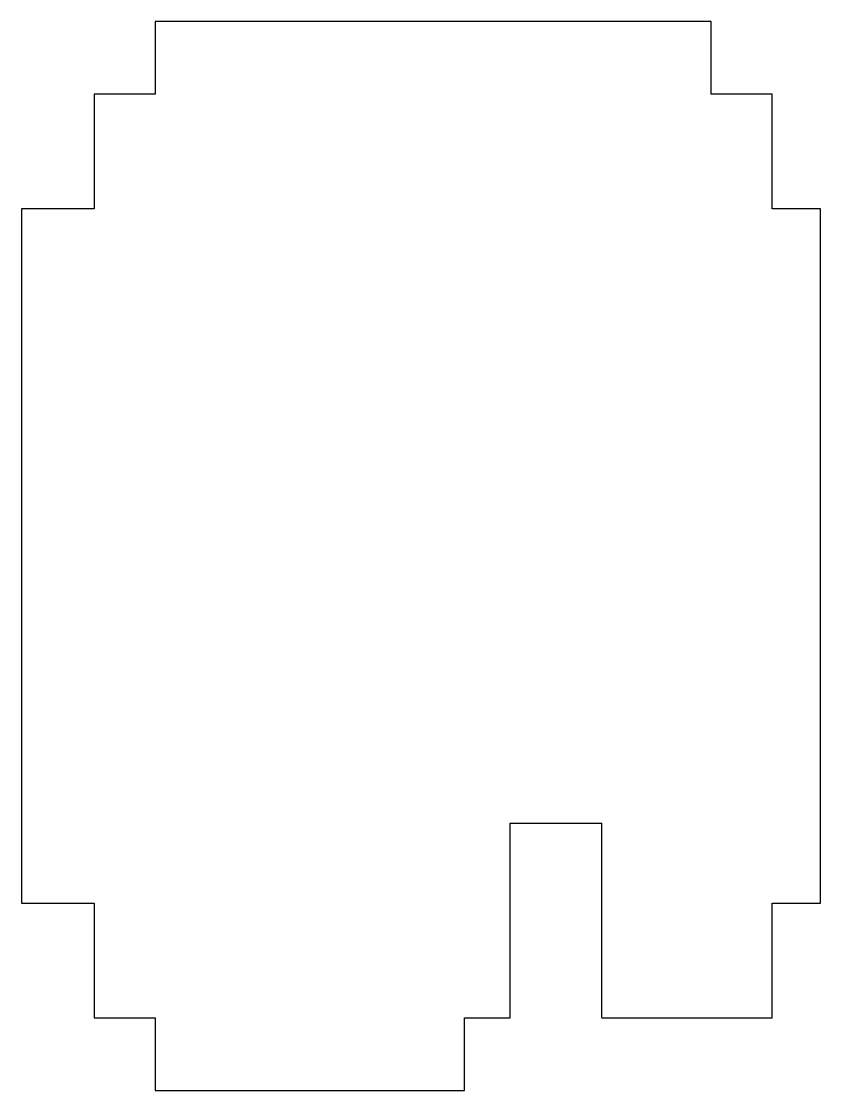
# Model space of a CAD drawing. Header units: millimetres. Extents: x 0 to 105, y 0 to 140.
import ezdxf

# ---------------------------------------------------------------- set-up
doc = ezdxf.new("R2010")
doc.units = ezdxf.units.MM

msp = doc.modelspace()

# ---------------------------------------------------------------- linework, layer by layer
for p, q in [((90.3, 140), (17.525, 140)), ((17.525, 140), (17.525, 130.475)), ((90.3, 130.475), (90.3, 140)), ((17.525, 130.475), (9.525, 130.475)), ((9.525, 130.475), (9.525, 115.475)), ((98.3, 130.475), (90.3, 130.475)), ((98.3, 115.475), (98.3, 130.475)), ((9.525, 115.475), (0, 115.475)), ((0, 115.475), (0, 24.525)), ((104.65, 115.475), (98.3, 115.475)), ((104.65, 24.525), (104.65, 115.475)), ((64, 9.525), (64, 35)), ((64, 35), (76, 35)), ((76, 9.525), (76, 35)), ((0, 24.525), (9.525, 24.525)), ((9.525, 24.525), (9.525, 9.525)), ((98.3, 9.525), (98.3, 24.525)), ((98.3, 24.525), (104.65, 24.525)), ((9.525, 9.525), (17.525, 9.525)), ((17.525, 9.525), (17.525, 0)), ((58, 0), (58, 9.525)), ((58, 9.525), (64, 9.525)), ((76, 9.525), (98.3, 9.525)), ((17.525, 0), (58, 0))]:
    msp.add_line(p, q)

doc.saveas('drawing.dxf')
